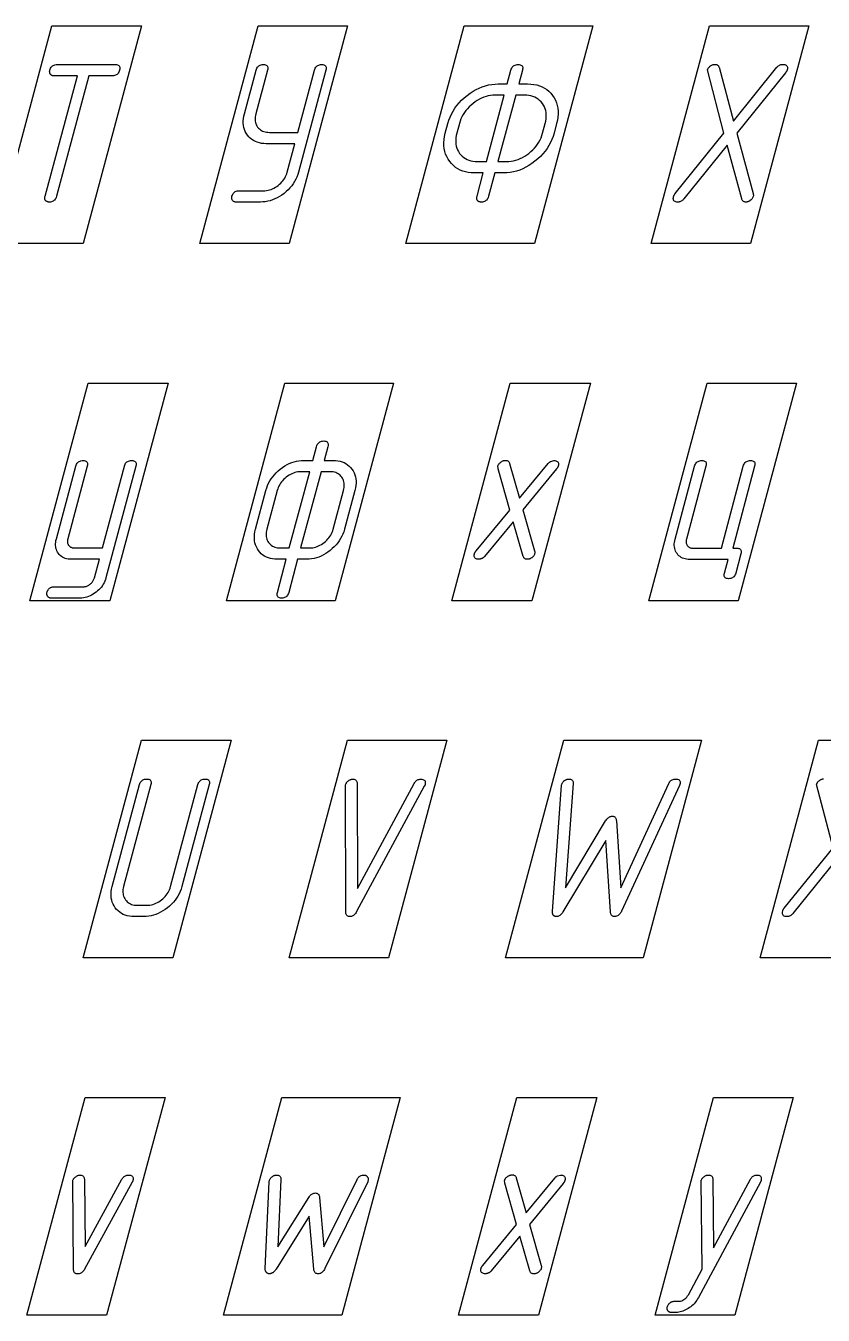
# Model space of a CAD drawing. Extents: x -1 to 349, y -110 to 9.
# Drawn here: x 200.4 to 240.7, y -56.3 to 8.9 of the extents above; entities that cross this region are included whole.
import ezdxf

# ---------------------------------------------------------------- set-up
doc = ezdxf.new("R2010")
doc.units = 0
for name, color, linetype in [('GOST_FRAME', 4, 'CONTINUOUS'), ('GOST_LAT_LOW', 6, 'CONTINUOUS'), ('GOST_LAT_UP', 5, 'CONTINUOUS'), ('GOST_LOWER', 1, 'CONTINUOUS'), ('GOST_UPPER', 7, 'CONTINUOUS')]:
    doc.layers.add(name, color=color, linetype=linetype)

msp = doc.modelspace()

# ---------------------------------------------------------------- linework, layer by layer
at = {"layer": 'GOST_FRAME'}
for points in [[(201.7591, 8.9083), (206.2807, 8.9083), (203.3332, -2.0917), (198.8116, -2.0917)], [(212.1777, 8.9083), (216.6993, 8.9083), (213.7518, -2.0917), (209.2302, -2.0917)], [(222.588, 8.9083), (229.078, 8.9083), (226.1306, -2.0917), (219.6405, -2.0917)], [(234.975, 8.9083), (239.9973, 8.9083), (237.0498, -2.0917), (232.0276, -2.0917)], [(203.5979, -9.1448), (207.6295, -9.1448), (204.6821, -20.1448), (200.6505, -20.1448)], [(213.5265, -9.1448), (219.0199, -9.1448), (216.0724, -20.1448), (210.5791, -20.1448)], [(224.9169, -9.1448), (228.9591, -9.1448), (226.0116, -20.1448), (221.9694, -20.1448)], [(234.8538, -9.1448), (239.3754, -9.1448), (236.4279, -20.1448), (231.9063, -20.1448)], [(206.289, -27.198), (210.8106, -27.198), (207.8631, -38.198), (203.3415, -38.198)], [(216.6993, -27.198), (221.7109, -27.198), (218.7635, -38.198), (213.7518, -38.198)], [(227.614, -27.198), (234.5797, -27.198), (231.6322, -38.198), (224.6666, -38.198)], [(240.485, -27.198), (245.5072, -27.198), (242.5598, -38.198), (237.5375, -38.198)], [(203.4435, -45.2511), (207.475, -45.2511), (204.5276, -56.2511), (200.496, -56.2511)], [(213.3714, -45.2511), (219.3575, -45.2511), (216.4101, -56.2511), (210.4239, -56.2511)], [(225.2524, -45.2511), (229.2946, -45.2511), (226.3472, -56.2511), (222.305, -56.2511)], [(235.181, -45.2511), (239.2043, -45.2511), (236.2568, -56.2511), (232.2336, -56.2511)]]:
    msp.add_lwpolyline(points, close=True, dxfattribs=at)
at = {"layer": 'GOST_LAT_LOW'}
for points in [[(205.811, -49.5332), (203.4128, -53.9269), (203.3843, -53.9727), (203.3544, -54.0136), (203.3231, -54.0498), (203.2904, -54.0811), (203.2564, -54.1076), (203.2211, -54.1292), (203.1843, -54.1461), (203.1462, -54.1581), (203.1067, -54.1654), (203.0659, -54.1678), (203.0264, -54.1654), (202.9911, -54.1581), (202.9598, -54.1461), (202.9327, -54.1292), (202.9097, -54.1076), (202.8908, -54.0811), (202.876, -54.0498), (202.8653, -54.0136), (202.8588, -53.9727), (202.8563, -53.9269), (202.8206, -49.4419), (202.8272, -49.4205), (202.8355, -49.3997), (202.8455, -49.3793), (202.8573, -49.3595), (202.8707, -49.3401), (202.8858, -49.3213), (202.9026, -49.3029), (202.921, -49.285), (202.9412, -49.2677), (202.9631, -49.2508), (202.9858, -49.235), (203.0083, -49.2209), (203.0308, -49.2085), (203.0531, -49.1977), (203.0753, -49.1885), (203.0974, -49.1811), (203.1194, -49.1752), (203.1413, -49.1711), (203.163, -49.1686), (203.1847, -49.1678), (203.2257, -49.1699), (203.2624, -49.1764), (203.2949, -49.1872), (203.3229, -49.2023), (203.3467, -49.2218), (203.3662, -49.2455), (203.3813, -49.2736), (203.3922, -49.306), (203.3987, -49.3427), (203.4009, -49.3837), (203.4375, -52.7807), (205.3029, -49.3837), (205.327, -49.3427), (205.353, -49.306), (205.3808, -49.2736), (205.4104, -49.2455), (205.4418, -49.2218), (205.4751, -49.2023), (205.5102, -49.1872), (205.5472, -49.1764), (205.5859, -49.1699), (205.6266, -49.1678), (205.6826, -49.1706), (205.7312, -49.1791), (205.7722, -49.1932), (205.8058, -49.213), (205.8319, -49.2384), (205.8505, -49.2694), (205.8616, -49.3061), (205.8652, -49.3485), (205.8613, -49.3965), (205.8499, -49.4502), (205.8467, -49.4615), (205.8434, -49.4721), (205.8399, -49.4821), (205.8362, -49.4914), (205.8324, -49.5), (205.8284, -49.508), (205.8243, -49.5153), (205.82, -49.5219), (205.8156, -49.5279)], [(217.7125, -49.5166), (215.5513, -53.8937), (215.5245, -53.9442), (215.4961, -53.9894), (215.4659, -54.0292), (215.4339, -54.0638), (215.4003, -54.093), (215.3649, -54.1169), (215.3278, -54.1355), (215.2889, -54.1488), (215.2483, -54.1568), (215.206, -54.1595), (215.1695, -54.1571), (215.1364, -54.1502), (215.1067, -54.1385), (215.0804, -54.1223), (215.0575, -54.1013), (215.038, -54.0757), (215.022, -54.0455), (215.0093, -54.0106), (215.0001, -53.9711), (214.9942, -53.9269), (214.7557, -51.2525), (213.0839, -53.9269), (213.0715, -53.9466), (213.0582, -53.9658), (213.0441, -53.9845), (213.0291, -54.0027), (213.0132, -54.0203), (212.9965, -54.0375), (212.9789, -54.0542), (212.9604, -54.0704), (212.9411, -54.0861), (212.9209, -54.1013), (212.9066, -54.1094), (212.8915, -54.1169), (212.8754, -54.124), (212.8586, -54.1306), (212.8408, -54.1366), (212.8222, -54.1422), (212.8028, -54.1473), (212.7824, -54.1518), (212.7613, -54.1559), (212.7392, -54.1595), (212.7244, -54.1588), (212.7097, -54.1566), (212.6953, -54.1531), (212.6811, -54.1482), (212.6671, -54.1418), (212.6533, -54.1341), (212.6398, -54.1249), (212.6264, -54.1143), (212.6132, -54.1023), (212.6003, -54.0889), (212.5881, -54.0742), (212.5772, -54.0585), (212.5676, -54.0417), (212.5593, -54.0238), (212.5522, -54.0048), (212.5465, -53.9847), (212.542, -53.9636), (212.5388, -53.9414), (212.5369, -53.9181), (212.5363, -53.8937), (212.7291, -49.5166), (212.7375, -49.4826), (212.7475, -49.4503), (212.759, -49.4198), (212.7721, -49.391), (212.7866, -49.364), (212.8027, -49.3387), (212.8203, -49.3152), (212.8394, -49.2934), (212.8601, -49.2733), (212.8823, -49.255), (212.9052, -49.2384), (212.9282, -49.2236), (212.9512, -49.2105), (212.9743, -49.1992), (212.9974, -49.1896), (213.0205, -49.1817), (213.0436, -49.1756), (213.0668, -49.1713), (213.09, -49.1686), (213.1133, -49.1678), (213.1558, -49.17), (213.1936, -49.1767), (213.2267, -49.188), (213.2551, -49.2037), (213.2789, -49.2238), (213.2979, -49.2485), (213.3123, -49.2777), (213.322, -49.3113), (213.327, -49.3494), (213.3273, -49.392), (213.1789, -52.7973), (214.7375, -50.2973), (214.7666, -50.2547), (214.7967, -50.2166), (214.8277, -50.183), (214.8597, -50.1538), (214.8926, -50.1292), (214.9265, -50.109), (214.9614, -50.0933), (214.9972, -50.0821), (215.034, -50.0753), (215.0717, -50.0731), (215.1081, -50.0753), (215.141, -50.0821), (215.1704, -50.0933), (215.1963, -50.109), (215.2186, -50.1292), (215.2374, -50.1538), (215.2527, -50.183), (215.2645, -50.2166), (215.2727, -50.2547), (215.2774, -50.2973), (215.5045, -52.7973), (217.1811, -49.392), (217.2042, -49.3494), (217.2296, -49.3113), (217.2573, -49.2777), (217.2873, -49.2485), (217.3196, -49.2238), (217.3542, -49.2037), (217.391, -49.188), (217.4301, -49.1767), (217.4716, -49.17), (217.5153, -49.1678), (217.5395, -49.1686), (217.5622, -49.1711), (217.5835, -49.1752), (217.6034, -49.1811), (217.6218, -49.1885), (217.6388, -49.1977), (217.6544, -49.2085), (217.6685, -49.2209), (217.6811, -49.235), (217.6923, -49.2508), (217.708, -49.2684), (217.7206, -49.288), (217.7302, -49.3096), (217.7367, -49.3332), (217.7402, -49.3588), (217.7407, -49.3864), (217.7382, -49.4159), (217.7327, -49.4475), (217.7241, -49.4811)], [(226.3362, -54.0764), (226.315, -54.0922), (226.2933, -54.1063), (226.2713, -54.1188), (226.2489, -54.1296), (226.2261, -54.1387), (226.2029, -54.1462), (226.1793, -54.152), (226.1554, -54.1561), (226.131, -54.1586), (226.1063, -54.1595), (226.0759, -54.158), (226.0478, -54.1535), (226.022, -54.146), (225.9984, -54.1355), (225.9772, -54.1221), (225.9583, -54.1056), (225.9416, -54.0862), (225.9273, -54.0638), (225.9153, -54.0384), (225.9055, -54.01), (225.395, -52.2575), (223.9537, -54.01), (223.9452, -54.0214), (223.9358, -54.0326), (223.9257, -54.0434), (223.9147, -54.0538), (223.9029, -54.064), (223.8902, -54.0738), (223.8768, -54.0832), (223.8625, -54.0924), (223.8474, -54.1012), (223.8315, -54.1096), (223.8152, -54.1176), (223.799, -54.1249), (223.7829, -54.1316), (223.7668, -54.1375), (223.7509, -54.1429), (223.7351, -54.1475), (223.7194, -54.1515), (223.7037, -54.1548), (223.6882, -54.1575), (223.6728, -54.1595), (223.6151, -54.1566), (223.5652, -54.1482), (223.5228, -54.1341), (223.4882, -54.1143), (223.4612, -54.0889), (223.4419, -54.0578), (223.4302, -54.0211), (223.4262, -53.9787), (223.4298, -53.9307), (223.4411, -53.8771), (223.4455, -53.8622), (223.4507, -53.8475), (223.4567, -53.833), (223.4634, -53.8186), (223.471, -53.8044), (223.4793, -53.7904), (223.4884, -53.7765), (223.4983, -53.7628), (223.509, -53.7493), (223.5205, -53.7359), (225.2291, -51.6678), (224.6332, -49.5831), (224.6295, -49.4419), (224.6366, -49.4189), (224.6453, -49.3967), (224.6556, -49.3751), (224.6676, -49.3542), (224.6813, -49.3339), (224.6966, -49.3143), (224.7136, -49.2953), (224.7322, -49.2771), (224.7524, -49.2595), (224.7743, -49.2425), (224.7971, -49.2267), (224.8202, -49.2126), (224.8435, -49.2002), (224.867, -49.1894), (224.8907, -49.1802), (224.9146, -49.1728), (224.9387, -49.1669), (224.9631, -49.1628), (224.9877, -49.1603), (225.0125, -49.1595), (225.0429, -49.161), (225.071, -49.1654), (225.0969, -49.1729), (225.1204, -49.1834), (225.1416, -49.1968), (225.1605, -49.2133), (225.1772, -49.2327), (225.1915, -49.2551), (225.2036, -49.2806), (225.2133, -49.309), (225.7133, -51.0698), (227.1629, -49.3173), (227.1711, -49.3072), (227.1803, -49.297), (227.1906, -49.2866), (227.2019, -49.2761), (227.2142, -49.2654), (227.2276, -49.2545), (227.242, -49.2434), (227.2575, -49.2322), (227.274, -49.2208), (227.2915, -49.2093), (227.4438, -49.1678), (227.4999, -49.1706), (227.5484, -49.1791), (227.5895, -49.1932), (227.6231, -49.213), (227.6492, -49.2384), (227.6678, -49.2694), (227.6788, -49.3061), (227.6824, -49.3485), (227.6786, -49.3965), (227.6672, -49.4502), (227.6628, -49.465), (227.6576, -49.4797), (227.6516, -49.4943), (227.6449, -49.5086), (227.6373, -49.5228), (227.629, -49.5369), (227.6199, -49.5507), (227.61, -49.5645), (227.5993, -49.578), (227.5878, -49.5914), (225.8875, -51.6595), (226.4773, -53.7359), (226.4861, -53.7737), (226.4898, -53.8106), (226.4884, -53.8468), (226.482, -53.8821), (226.4704, -53.9165), (226.4538, -53.9502), (226.432, -53.983), (226.4052, -54.015), (226.3732, -54.0461)], [(237.5508, -49.5249), (234.4165, -55.3638), (234.3785, -55.4306), (234.3376, -55.4947), (234.2937, -55.5561), (234.2469, -55.615), (234.1971, -55.6711), (234.1444, -55.7246), (234.0888, -55.7754), (234.0302, -55.8236), (233.9686, -55.8691), (233.9042, -55.912), (233.838, -55.9514), (233.7715, -55.9867), (233.7046, -56.0179), (233.6373, -56.0449), (233.5697, -56.0677), (233.5016, -56.0864), (233.4332, -56.1009), (233.3644, -56.1113), (233.2952, -56.1175), (233.2256, -56.1196), (233.0512, -56.1196), (233.03, -56.1187), (233.0098, -56.1161), (232.9904, -56.1118), (232.9719, -56.1056), (232.9543, -56.0978), (232.9375, -56.0882), (232.9217, -56.0769), (232.9067, -56.0638), (232.8926, -56.049), (232.8794, -56.0324), (232.8675, -56.0147), (232.8576, -55.9967), (232.8494, -55.9782), (232.8432, -55.9593), (232.8387, -55.94), (232.8362, -55.9203), (232.8355, -55.9001), (232.8366, -55.8796), (232.8396, -55.8586), (232.8445, -55.8372), (232.8509, -55.8158), (232.8585, -55.7947), (232.8674, -55.7739), (232.8775, -55.7535), (232.8889, -55.7334), (232.9015, -55.7136), (232.9154, -55.6942), (232.9304, -55.6751), (232.9468, -55.6563), (232.9643, -55.6379), (232.9831, -55.6205), (233.003, -55.605), (233.0242, -55.5913), (233.0464, -55.5794), (233.0699, -55.5694), (233.0945, -55.5611), (233.1203, -55.5547), (233.1473, -55.5502), (233.1754, -55.5474), (233.2048, -55.5465), (233.3792, -55.5465), (233.4473, -55.5432), (233.512, -55.5332), (233.5733, -55.5166), (233.6313, -55.4934), (233.6859, -55.4635), (233.7371, -55.4269), (233.785, -55.3837), (233.8295, -55.3339), (233.8706, -55.2774), (233.9084, -55.2143), (234.6044, -53.9186), (234.5559, -49.4502), (234.5629, -49.4272), (234.5715, -49.405), (234.5816, -49.3834), (234.5933, -49.3625), (234.6066, -49.3422), (234.6215, -49.3226), (234.6379, -49.3037), (234.6558, -49.2854), (234.6754, -49.2678), (234.6965, -49.2508), (234.7185, -49.235), (234.7409, -49.2209), (234.7635, -49.2085), (234.7865, -49.1977), (234.8097, -49.1885), (234.8333, -49.1811), (234.8572, -49.1752), (234.8813, -49.1711), (234.9058, -49.1686), (234.9305, -49.1678), (234.97, -49.1699), (235.0054, -49.1761), (235.0367, -49.1865), (235.0638, -49.201), (235.0869, -49.2197), (235.1059, -49.2425), (235.1207, -49.2695), (235.1315, -49.3007), (235.1381, -49.336), (235.1407, -49.3754), (235.1761, -52.8389), (237.0405, -49.3837), (237.0646, -49.3427), (237.0905, -49.306), (237.1183, -49.2736), (237.1479, -49.2455), (237.1794, -49.2218), (237.2126, -49.2023), (237.2478, -49.1872), (237.2847, -49.1764), (237.3235, -49.1699), (237.3641, -49.1678), (237.4186, -49.1706), (237.4657, -49.1791), (237.5055, -49.1932), (237.538, -49.213), (237.5632, -49.2384), (237.581, -49.2694), (237.5916, -49.3061), (237.5947, -49.3485), (237.5906, -49.3965), (237.5791, -49.4502)]]:
    msp.add_lwpolyline(points, close=True, dxfattribs=at)
at = {"layer": 'GOST_LAT_UP'}
for points in [[(206.4037, -36.1063), (205.9136, -36.1063), (205.792, -36.1019), (205.6764, -36.0885), (205.5667, -36.0663), (205.4629, -36.0352), (205.3651, -35.9952), (205.2733, -35.9463), (205.1874, -35.8886), (205.1074, -35.8219), (205.0334, -35.7464), (204.9654, -35.662), (204.9053, -35.5713), (204.855, -35.4771), (204.8145, -35.3793), (204.7839, -35.2779), (204.7632, -35.173), (204.7523, -35.0645), (204.7512, -34.9524), (204.76, -34.8367), (204.7786, -34.7175), (204.807, -34.5947), (206.1891, -29.4369), (206.2063, -29.3832), (206.2279, -29.3352), (206.2538, -29.2929), (206.284, -29.2561), (206.3185, -29.2251), (206.3573, -29.1997), (206.4004, -29.1799), (206.4477, -29.1658), (206.4994, -29.1573), (206.5554, -29.1545), (206.6083, -29.1573), (206.6541, -29.1658), (206.6926, -29.1799), (206.7241, -29.1997), (206.7483, -29.2251), (206.7654, -29.2561), (206.7753, -29.2929), (206.7781, -29.3352), (206.7737, -29.3832), (206.7622, -29.4369), (205.3801, -34.5947), (205.3627, -34.6701), (205.3514, -34.7434), (205.3462, -34.8146), (205.3472, -34.8837), (205.3543, -34.9508), (205.3675, -35.0158), (205.3868, -35.0787), (205.4122, -35.1395), (205.4438, -35.1983), (205.4814, -35.255), (205.524, -35.3078), (205.57, -35.3551), (205.6197, -35.3969), (205.6729, -35.4331), (205.7297, -35.4637), (205.7901, -35.4887), (205.854, -35.5082), (205.9215, -35.5221), (205.9926, -35.5304), (206.0672, -35.5332), (206.5572, -35.5332), (206.6364, -35.5305), (206.7146, -35.5224), (206.7917, -35.5089), (206.8678, -35.49), (206.9428, -35.4657), (207.0168, -35.436), (207.0897, -35.401), (207.1616, -35.3605), (207.2325, -35.3146), (207.3023, -35.2633), (207.3692, -35.208), (207.4313, -35.1502), (207.4886, -35.0897), (207.5411, -35.0267), (207.5888, -34.9612), (207.6317, -34.893), (207.6699, -34.8223), (207.7032, -34.749), (207.7318, -34.6731), (207.7555, -34.5947), (209.1376, -29.4369), (209.1549, -29.3832), (209.1764, -29.3352), (209.2023, -29.2929), (209.2325, -29.2561), (209.267, -29.2251), (209.3058, -29.1997), (209.3489, -29.1799), (209.3963, -29.1658), (209.4479, -29.1573), (209.5039, -29.1545), (209.5568, -29.1573), (209.6026, -29.1658), (209.6411, -29.1799), (209.6726, -29.1997), (209.6968, -29.2251), (209.7139, -29.2561), (209.7238, -29.2929), (209.7266, -29.3352), (209.7222, -29.3832), (209.7107, -29.4369), (208.3286, -34.5947), (208.2909, -34.719), (208.2452, -34.8395), (208.1918, -34.9562), (208.1304, -35.0691), (208.0612, -35.1782), (207.9841, -35.2834), (207.8992, -35.3848), (207.8064, -35.4824), (207.7057, -35.5762), (207.5972, -35.6661), (207.484, -35.7498), (207.3695, -35.8246), (207.2536, -35.8906), (207.1363, -35.9478), (207.0177, -35.9963), (206.8976, -36.0359), (206.7762, -36.0667), (206.6534, -36.0887), (206.5292, -36.1019)], [(220.5721, -29.5199), (217.1548, -35.8571), (217.1274, -35.9045), (217.0985, -35.9468), (217.0682, -35.9842), (217.0363, -36.0166), (217.003, -36.044), (216.9682, -36.0664), (216.9318, -36.0839), (216.894, -36.0963), (216.8547, -36.1038), (216.814, -36.1063), (216.7745, -36.1038), (216.7392, -36.0963), (216.7081, -36.0839), (216.6811, -36.0664), (216.6583, -36.044), (216.6396, -36.0166), (216.6252, -35.9842), (216.6148, -35.9468), (216.6086, -35.9045), (216.6066, -35.8571), (216.5971, -29.4452), (216.6042, -29.4223), (216.6127, -29.4), (216.6229, -29.3784), (216.6346, -29.3575), (216.6479, -29.3372), (216.6627, -29.3176), (216.6791, -29.2987), (216.6971, -29.2804), (216.7166, -29.2628), (216.7378, -29.2458), (216.7597, -29.2301), (216.7818, -29.2159), (216.804, -29.2035), (216.8264, -29.1927), (216.8489, -29.1836), (216.8716, -29.1761), (216.8943, -29.1703), (216.9173, -29.1661), (216.9403, -29.1636), (216.9635, -29.1628), (217.0001, -29.1649), (217.0334, -29.1711), (217.0634, -29.1815), (217.0901, -29.196), (217.1136, -29.2147), (217.1338, -29.2375), (217.1508, -29.2645), (217.1644, -29.2957), (217.1748, -29.331), (217.182, -29.3704), (217.1945, -34.686), (220.0618, -29.3787), (220.0859, -29.3377), (220.1119, -29.301), (220.1396, -29.2686), (220.1692, -29.2405), (220.2007, -29.2168), (220.234, -29.1973), (220.2691, -29.1822), (220.306, -29.1714), (220.3448, -29.165), (220.3854, -29.1628), (220.4415, -29.1656), (220.49, -29.1741), (220.5311, -29.1882), (220.5647, -29.208), (220.5908, -29.2334), (220.6094, -29.2645), (220.6204, -29.3012), (220.624, -29.3435), (220.6202, -29.3915), (220.6088, -29.4452)], [(233.4581, -29.4867), (230.5369, -35.8322), (230.5143, -35.8783), (230.4891, -35.9203), (230.4611, -35.9581), (230.4304, -35.9917), (230.397, -36.0212), (230.3609, -36.0465), (230.3221, -36.0677), (230.2805, -36.0847), (230.2363, -36.0976), (230.1894, -36.1063), (230.1514, -36.104), (230.1171, -36.097), (230.0866, -36.0854), (230.0598, -36.0691), (230.0368, -36.0482), (230.0174, -36.0226), (230.0019, -35.9924), (229.99, -35.9575), (229.982, -35.9179), (229.9776, -35.8738), (229.7391, -32.2691), (227.5773, -35.8738), (227.5477, -35.9179), (227.5173, -35.9575), (227.4859, -35.9924), (227.4537, -36.0226), (227.4205, -36.0482), (227.3864, -36.0691), (227.3514, -36.0854), (227.3154, -36.097), (227.2786, -36.104), (227.2409, -36.1063), (227.2243, -36.1056), (227.208, -36.1037), (227.1919, -36.1003), (227.1759, -36.0957), (227.1602, -36.0897), (227.1446, -36.0824), (227.1292, -36.0738), (227.1141, -36.0638), (227.0991, -36.0525), (227.0842, -36.0399), (227.0769, -36.0243), (227.0703, -36.0076), (227.0643, -35.9898), (227.0589, -35.9708), (227.0542, -35.9506), (227.0501, -35.9292), (227.0467, -35.9067), (227.0439, -35.8831), (227.0417, -35.8582), (227.0402, -35.8322), (227.503, -29.4867), (227.5094, -29.4543), (227.5177, -29.4236), (227.5278, -29.3945), (227.5397, -29.3671), (227.5533, -29.3414), (227.5688, -29.3173), (227.586, -29.2949), (227.6051, -29.2741), (227.626, -29.255), (227.6486, -29.2375), (227.6721, -29.2218), (227.6953, -29.2076), (227.7184, -29.1952), (227.7413, -29.1844), (227.7639, -29.1752), (227.7864, -29.1678), (227.8087, -29.162), (227.8308, -29.1578), (227.8527, -29.1553), (227.8744, -29.1545), (227.9184, -29.1568), (227.9576, -29.1638), (227.9918, -29.1754), (228.0212, -29.1917), (228.0457, -29.2126), (228.0652, -29.2382), (228.0799, -29.2684), (228.0896, -29.3033), (228.0945, -29.3429), (228.0944, -29.387), (227.7051, -34.6528), (229.7321, -31.2724), (229.7621, -31.2267), (229.7929, -31.1857), (229.8246, -31.1496), (229.8571, -31.1183), (229.8906, -31.0918), (229.9249, -31.0701), (229.96, -31.0532), (229.9961, -31.0412), (230.033, -31.034), (230.0707, -31.0316), (230.1071, -31.034), (230.1399, -31.0412), (230.1691, -31.0532), (230.1946, -31.0701), (230.2166, -31.0918), (230.2349, -31.1183), (230.2496, -31.1496), (230.2607, -31.1857), (230.2681, -31.2267), (230.272, -31.2724), (230.4958, -34.6528), (232.92, -29.387), (232.9437, -29.3429), (232.9697, -29.3033), (232.9981, -29.2684), (233.029, -29.2382), (233.0623, -29.2126), (233.0979, -29.1917), (233.136, -29.1754), (233.1765, -29.1638), (233.2194, -29.1568), (233.2647, -29.1545), (233.3192, -29.1572), (233.3664, -29.1654), (233.4064, -29.1792), (233.439, -29.1983), (233.4644, -29.223), (233.4825, -29.2532), (233.4933, -29.2888), (233.4968, -29.3299), (233.493, -29.3765), (233.482, -29.4286)]]:
    msp.add_lwpolyline(points, close=True, dxfattribs=at)
msp.add_lwpolyline([(241.378, -33.2326), (239.1885, -35.9485), (239.163, -35.9785), (239.1367, -36.0053), (239.1096, -36.029), (239.0817, -36.0495), (239.0529, -36.0669), (239.0234, -36.0811), (238.993, -36.0921), (238.9618, -36.1), (238.9298, -36.1047), (238.897, -36.1063), (238.841, -36.1035), (238.7924, -36.095), (238.7513, -36.0809), (238.7178, -36.0611), (238.6917, -36.0357), (238.6731, -36.0047), (238.662, -35.9679), (238.6584, -35.9256), (238.6623, -35.8776), (238.6737, -35.8239), (238.6781, -35.809), (238.6833, -35.794), (238.6894, -35.7791), (238.6963, -35.7641), (238.7041, -35.7492), (238.7127, -35.7342), (238.7221, -35.7193), (238.7323, -35.7043), (238.7434, -35.6894), (238.7553, -35.6744), (241.2165, -32.6262), (240.3873, -29.4286), (240.3944, -29.4056), (240.4031, -29.3834), (240.4134, -29.3618), (240.4254, -29.3409), (240.4391, -29.3206), (240.4544, -29.301), (240.4713, -29.2821), (240.4899, -29.2638), (240.5102, -29.2462), (240.5321, -29.2292), (240.5548, -29.2135), (240.5776, -29.1993), (240.6005, -29.1869), (240.6234, -29.1761), (240.6464, -29.1669), (240.6694, -29.1595), (240.6924, -29.1537), (240.7156, -29.1495), (240.7387, -29.147)], dxfattribs=at)
at = {"layer": 'GOST_LOWER'}
for points in [[(214.6296, -18.0532), (214.1728, -18.0532), (213.7254, -19.7226), (213.7078, -19.7778), (213.6861, -19.8272), (213.6603, -19.8708), (213.6304, -19.9086), (213.5964, -19.9406), (213.5583, -19.9668), (213.5162, -19.9871), (213.4699, -20.0017), (213.4196, -20.0104), (213.3651, -20.0133), (213.3107, -20.0104), (213.2636, -20.0017), (213.2239, -19.9871), (213.1916, -19.9668), (213.1666, -19.9406), (213.149, -19.9086), (213.1388, -19.8708), (213.1359, -19.8272), (213.1405, -19.7778), (213.1523, -19.7226), (213.5997, -18.0532), (213.1512, -18.0532), (213.028, -18.0487), (212.9111, -18.0354), (212.8003, -18.0132), (212.6958, -17.9821), (212.5975, -17.9421), (212.5053, -17.8932), (212.4194, -17.8354), (212.3397, -17.7688), (212.2661, -17.6932), (212.1988, -17.6088), (212.1395, -17.5181), (212.09, -17.4236), (212.0502, -17.3254), (212.0203, -17.2234), (212.0002, -17.1177), (211.9899, -17.0083), (211.9894, -16.8951), (211.9988, -16.7782), (212.0179, -16.6576), (212.0468, -16.5332), (212.572, -14.5731), (212.6101, -14.4472), (212.6559, -14.3252), (212.7093, -14.2073), (212.7703, -14.0934), (212.839, -13.9834), (212.9154, -13.8774), (212.9994, -13.7754), (213.0911, -13.6774), (213.1904, -13.5834), (213.2974, -13.4934), (213.409, -13.4097), (213.5224, -13.3349), (213.6375, -13.2689), (213.7543, -13.2116), (213.8728, -13.1632), (213.993, -13.1236), (214.1149, -13.0928), (214.2385, -13.0708), (214.3639, -13.0576), (214.4909, -13.0532), (214.9394, -13.0532), (215.1241, -12.3638), (215.1418, -12.3086), (215.1638, -12.2591), (215.19, -12.2155), (215.2205, -12.1777), (215.2552, -12.1458), (215.2942, -12.1196), (215.3375, -12.0993), (215.385, -12.0847), (215.4367, -12.076), (215.4927, -12.0731), (215.5456, -12.076), (215.5913, -12.0847), (215.6297, -12.0993), (215.661, -12.1196), (215.685, -12.1458), (215.7019, -12.1777), (215.7115, -12.2155), (215.714, -12.2591), (215.7092, -12.3086), (215.6972, -12.3638), (215.5125, -13.0532), (215.9693, -13.0532), (216.0909, -13.0576), (216.2064, -13.0709), (216.3159, -13.0931), (216.4194, -13.1243), (216.5168, -13.1642), (216.6082, -13.2131), (216.6935, -13.2709), (216.7728, -13.3375), (216.8461, -13.4131), (216.9134, -13.4975), (216.9727, -13.5882), (217.0222, -13.6827), (217.0619, -13.7809), (217.0918, -13.8829), (217.1119, -13.9886), (217.1222, -14.098), (217.1227, -14.2112), (217.1134, -14.3281), (217.0943, -14.4487), (217.0654, -14.5731), (216.5402, -16.5332), (216.5029, -16.6561), (216.4578, -16.7754), (216.405, -16.8913), (216.3443, -17.0037), (216.2759, -17.1125), (216.1997, -17.2179), (216.1157, -17.3199), (216.0239, -17.4183), (215.9244, -17.5132), (215.817, -17.6047), (215.705, -17.6899), (215.5915, -17.7661), (215.4765, -17.8334), (215.36, -17.8917), (215.242, -17.941), (215.1226, -17.9814), (215.0016, -18.0128), (214.8791, -18.0352), (214.7551, -18.0487)], [(203.1957, -20.0133), (201.7173, -20.0133), (201.6946, -20.0124), (201.6731, -20.0096), (201.6527, -20.0051), (201.6335, -19.9987), (201.6155, -19.9904), (201.5985, -19.9804), (201.5828, -19.9685), (201.5682, -19.9548), (201.5547, -19.9393), (201.5425, -19.9219), (201.5316, -19.9035), (201.5225, -19.8847), (201.5152, -19.8656), (201.5096, -19.8462), (201.5058, -19.8264), (201.5037, -19.8063), (201.5033, -19.7859), (201.5047, -19.7651), (201.5079, -19.744), (201.5128, -19.7226), (201.5188, -19.7027), (201.5261, -19.6831), (201.5346, -19.6635), (201.5444, -19.6442), (201.5556, -19.625), (201.568, -19.606), (201.5817, -19.5871), (201.5966, -19.5684), (201.6129, -19.5499), (201.6304, -19.5316), (201.6492, -19.5142), (201.6692, -19.4987), (201.6903, -19.485), (201.7126, -19.4731), (201.736, -19.463), (201.7606, -19.4548), (201.7864, -19.4484), (201.8134, -19.4439), (201.8416, -19.4411), (201.8709, -19.4402), (203.3493, -19.4402), (203.3872, -19.4389), (203.4245, -19.4349), (203.4611, -19.4282), (203.4972, -19.4189), (203.5326, -19.407), (203.5674, -19.3924), (203.6016, -19.3751), (203.6352, -19.3551), (203.6681, -19.3326), (203.7005, -19.3073), (203.7314, -19.2802), (203.7601, -19.2522), (203.7866, -19.2231), (203.8109, -19.193), (203.8329, -19.162), (203.8527, -19.1299), (203.8703, -19.0968), (203.8856, -19.0628), (203.8987, -19.0277), (203.9096, -18.9917), (204.1611, -18.0532), (202.7409, -18.0532), (202.6566, -18.0502), (202.5766, -18.0412), (202.5009, -18.0262), (202.4294, -18.0053), (202.3622, -17.9784), (202.2993, -17.9455), (202.2406, -17.9066), (202.1862, -17.8618), (202.136, -17.811), (202.0901, -17.7542), (202.0497, -17.693), (202.0159, -17.6292), (201.9889, -17.5628), (201.9685, -17.4937), (201.9549, -17.4219), (201.9479, -17.3475), (201.9476, -17.2704), (201.954, -17.1907), (201.9671, -17.1083), (201.9869, -17.0233), (202.9728, -13.3439), (202.9901, -13.2902), (203.0117, -13.2422), (203.0376, -13.1998), (203.0678, -13.1631), (203.1022, -13.1321), (203.141, -13.1066), (203.1841, -13.0869), (203.2315, -13.0728), (203.2832, -13.0643), (203.3392, -13.0615), (203.3921, -13.0643), (203.4378, -13.0728), (203.4764, -13.0869), (203.5078, -13.1066), (203.5321, -13.1321), (203.5492, -13.1631), (203.5591, -13.1998), (203.5619, -13.2422), (203.5575, -13.2902), (203.5459, -13.3439), (202.56, -17.0233), (202.5513, -17.0609), (202.5456, -17.0973), (202.543, -17.1326), (202.5435, -17.1668), (202.547, -17.1998), (202.5535, -17.2316), (202.5631, -17.2622), (202.5758, -17.2917), (202.5915, -17.32), (202.6103, -17.3472), (202.6314, -17.3724), (202.6541, -17.395), (202.6784, -17.415), (202.7044, -17.4322), (202.732, -17.4468), (202.7612, -17.4588), (202.7921, -17.4681), (202.8246, -17.4748), (202.8587, -17.4787), (202.8944, -17.4801), (204.3147, -17.4801), (205.423, -13.3439), (205.4403, -13.2902), (205.4619, -13.2422), (205.4877, -13.1998), (205.5179, -13.1631), (205.5524, -13.1321), (205.5912, -13.1066), (205.6343, -13.0869), (205.6817, -13.0728), (205.7334, -13.0643), (205.7893, -13.0615), (205.8438, -13.0643), (205.891, -13.0728), (205.9308, -13.0869), (205.9633, -13.1066), (205.9885, -13.1321), (206.0063, -13.1631), (206.0168, -13.1998), (206.02, -13.2422), (206.0158, -13.2902), (206.0044, -13.3439), (204.491, -18.9917), (204.4657, -19.0752), (204.435, -19.1561), (204.399, -19.2346), (204.3577, -19.3106), (204.3111, -19.3841), (204.2592, -19.4551), (204.202, -19.5237), (204.1394, -19.5897), (204.0716, -19.6532), (203.9984, -19.7143), (203.9222, -19.7711), (203.845, -19.8219), (203.7669, -19.8668), (203.688, -19.9056), (203.6082, -19.9385), (203.5275, -19.9654), (203.4459, -19.9864), (203.3634, -20.0013), (203.28, -20.0103)], [(214.7859, -13.6262), (214.3373, -13.6262), (214.2597, -13.629), (214.1829, -13.6374), (214.1069, -13.6513), (214.0317, -13.6708), (213.9574, -13.6958), (213.8839, -13.7264), (213.8113, -13.7626), (213.7395, -13.8043), (213.6685, -13.8516), (213.5983, -13.9045), (213.5311, -13.9613), (213.4686, -14.0203), (213.4111, -14.0815), (213.3585, -14.145), (213.3107, -14.2108), (213.2678, -14.2787), (213.2298, -14.349), (213.1967, -14.4214), (213.1685, -14.4961), (213.1451, -14.5731), (212.6199, -16.5332), (212.6016, -16.6117), (212.5893, -16.6877), (212.5831, -16.7612), (212.583, -16.8322), (212.5889, -16.9007), (212.6009, -16.9668), (212.619, -17.0303), (212.6431, -17.0914), (212.6733, -17.1499), (212.7096, -17.206), (212.7509, -17.2581), (212.7962, -17.3047), (212.8456, -17.3458), (212.8991, -17.3814), (212.9566, -17.4115), (213.0181, -17.4362), (213.0837, -17.4554), (213.1533, -17.4691), (213.227, -17.4773), (213.3047, -17.4801), (213.7532, -17.4801)], [(216.4923, -14.5731), (216.5106, -14.4946), (216.5229, -14.4186), (216.5291, -14.3451), (216.5292, -14.2741), (216.5233, -14.2056), (216.5113, -14.1395), (216.4932, -14.076), (216.4691, -14.015), (216.4389, -13.9564), (216.4026, -13.9003), (216.3614, -13.8483), (216.3163, -13.8017), (216.2673, -13.7605), (216.2144, -13.7249), (216.1577, -13.6948), (216.097, -13.6701), (216.0325, -13.6509), (215.9641, -13.6372), (215.8919, -13.629), (215.8158, -13.6262), (215.3589, -13.6262), (214.3263, -17.4801), (214.7831, -17.4801), (214.8592, -17.4773), (214.9346, -17.4689), (215.0094, -17.455), (215.0834, -17.4355), (215.1568, -17.4105), (215.2296, -17.3799), (215.3016, -17.3437), (215.373, -17.302), (215.4438, -17.2547), (215.5138, -17.2018), (215.5811, -17.1451), (215.6435, -17.086), (215.701, -17.0248), (215.7537, -16.9613), (215.8015, -16.8956), (215.8443, -16.8276), (215.8823, -16.7574), (215.9155, -16.6849), (215.9437, -16.6102), (215.9671, -16.5332)], [(226.0007, -17.9701), (225.9794, -17.9859), (225.9578, -18), (225.9357, -18.0125), (225.9133, -18.0233), (225.8905, -18.0324), (225.8673, -18.0399), (225.8438, -18.0457), (225.8198, -18.0498), (225.7955, -18.0523), (225.7708, -18.0532), (225.7404, -18.0517), (225.7122, -18.0472), (225.6864, -18.0397), (225.6629, -18.0292), (225.6417, -18.0158), (225.6227, -17.9993), (225.6061, -17.9799), (225.5918, -17.9575), (225.5797, -17.9321), (225.57, -17.9037), (225.0595, -16.1512), (223.6181, -17.9037), (223.6096, -17.9151), (223.6003, -17.9262), (223.5901, -17.937), (223.5791, -17.9475), (223.5673, -17.9576), (223.5547, -17.9674), (223.5412, -17.9769), (223.527, -17.986), (223.5118, -17.9949), (223.4959, -18.0033), (223.4796, -18.0113), (223.4634, -18.0186), (223.4473, -18.0252), (223.4313, -18.0312), (223.4154, -18.0365), (223.3996, -18.0412), (223.3838, -18.0452), (223.3682, -18.0485), (223.3527, -18.0512), (223.3372, -18.0532), (223.2796, -18.0503), (223.2296, -18.0419), (223.1873, -18.0277), (223.1526, -18.008), (223.1256, -17.9826), (223.1063, -17.9515), (223.0946, -17.9148), (223.0906, -17.8724), (223.0943, -17.8244), (223.1056, -17.7708), (223.11, -17.7559), (223.1152, -17.7412), (223.1211, -17.7267), (223.1279, -17.7123), (223.1354, -17.6981), (223.1438, -17.6841), (223.1529, -17.6702), (223.1628, -17.6565), (223.1735, -17.6429), (223.1849, -17.6296), (224.8936, -15.5615), (224.2977, -13.4767), (224.294, -13.3355), (224.301, -13.3126), (224.3097, -13.2904), (224.3201, -13.2688), (224.3321, -13.2478), (224.3458, -13.2276), (224.3611, -13.208), (224.378, -13.189), (224.3966, -13.1708), (224.4169, -13.1532), (224.4388, -13.1362), (224.4616, -13.1204), (224.4846, -13.1063), (224.5079, -13.0939), (224.5314, -13.0831), (224.5551, -13.0739), (224.579, -13.0664), (224.6032, -13.0606), (224.6276, -13.0565), (224.6521, -13.054), (224.677, -13.0532), (224.7074, -13.0547), (224.7355, -13.0591), (224.7613, -13.0666), (224.7848, -13.0771), (224.8061, -13.0905), (224.825, -13.107), (224.8416, -13.1264), (224.856, -13.1488), (224.868, -13.1743), (224.8778, -13.2027), (225.3777, -14.9635), (226.8274, -13.211), (226.8355, -13.2009), (226.8448, -13.1907), (226.855, -13.1803), (226.8663, -13.1698), (226.8786, -13.1591), (226.892, -13.1482), (226.9064, -13.1371), (226.9219, -13.1259), (226.9384, -13.1145), (226.956, -13.103), (227.1083, -13.0615), (227.1643, -13.0643), (227.2129, -13.0728), (227.254, -13.0869), (227.2875, -13.1066), (227.3136, -13.1321), (227.3322, -13.1631), (227.3433, -13.1998), (227.3469, -13.2422), (227.343, -13.2902), (227.3316, -13.3439), (227.3272, -13.3587), (227.322, -13.3734), (227.3161, -13.388), (227.3093, -13.4023), (227.3018, -13.4165), (227.2934, -13.4306), (227.2843, -13.4444), (227.2744, -13.4581), (227.2637, -13.4717), (227.2523, -13.485), (225.5519, -15.5532), (226.1417, -17.6296), (226.1506, -17.6674), (226.1543, -17.7043), (226.1529, -17.7404), (226.1464, -17.7757), (226.1349, -17.8102), (226.1182, -17.8439), (226.0965, -17.8767), (226.0696, -17.9086), (226.0377, -17.9398)], [(235.9434, -19.0332), (235.8889, -19.0304), (235.8417, -19.0219), (235.8019, -19.0078), (235.7694, -18.988), (235.7443, -18.9626), (235.7264, -18.9316), (235.7159, -18.8949), (235.7127, -18.8525), (235.7169, -18.8045), (235.7283, -18.7508), (235.9131, -18.0615), (233.9861, -18.0615), (233.9019, -18.0585), (233.8221, -18.0495), (233.7466, -18.0346), (233.6754, -18.0136), (233.6085, -17.9867), (233.5461, -17.9538), (233.4879, -17.915), (233.4341, -17.8701), (233.3846, -17.8193), (233.3395, -17.7625), (233.2999, -17.7013), (233.2668, -17.6375), (233.2404, -17.5711), (233.2206, -17.502), (233.2074, -17.4302), (233.2008, -17.3558), (233.2008, -17.2787), (233.2074, -17.199), (233.2207, -17.1166), (233.2405, -17.0316), (234.2264, -13.3522), (234.2441, -13.2969), (234.2661, -13.2475), (234.2923, -13.2039), (234.3228, -13.1661), (234.3575, -13.1341), (234.3965, -13.108), (234.4397, -13.0876), (234.4872, -13.0731), (234.539, -13.0644), (234.595, -13.0615), (234.6479, -13.0644), (234.6935, -13.0731), (234.732, -13.0876), (234.7633, -13.108), (234.7873, -13.1341), (234.8042, -13.1661), (234.8138, -13.2039), (234.8162, -13.2475), (234.8115, -13.2969), (234.7995, -13.3522), (233.8136, -17.0316), (233.8048, -17.0692), (233.7989, -17.1056), (233.7959, -17.1409), (233.7957, -17.1751), (233.7985, -17.2081), (233.8041, -17.2399), (233.8127, -17.2705), (233.8241, -17.3), (233.8384, -17.3283), (233.8555, -17.3555), (233.8752, -17.3807), (233.8967, -17.4033), (233.9202, -17.4233), (233.9457, -17.4405), (233.9732, -17.4551), (234.0025, -17.4671), (234.0339, -17.4764), (234.0672, -17.4831), (234.1025, -17.487), (234.1397, -17.4884), (235.5766, -17.4884), (236.6849, -13.3522), (236.7026, -13.2969), (236.7245, -13.2475), (236.7508, -13.2039), (236.7812, -13.1661), (236.816, -13.1341), (236.855, -13.108), (236.8982, -13.0876), (236.9457, -13.0731), (236.9975, -13.0644), (237.0535, -13.0615), (237.1063, -13.0644), (237.152, -13.0731), (237.1905, -13.0876), (237.2217, -13.108), (237.2458, -13.1341), (237.2626, -13.1661), (237.2723, -13.2039), (237.2747, -13.2475), (237.2699, -13.2969), (237.258, -13.3522), (236.1497, -17.4884), (236.3573, -17.4884), (236.4102, -17.4912), (236.4559, -17.4997), (236.4945, -17.5138), (236.5259, -17.5336), (236.5502, -17.559), (236.5673, -17.59), (236.5772, -17.6267), (236.58, -17.6691), (236.5756, -17.7171), (236.564, -17.7708), (236.3014, -18.7508), (236.2842, -18.8045), (236.2629, -18.8525), (236.2374, -18.8949), (236.2078, -18.9316), (236.1741, -18.9626), (236.1362, -18.988), (236.0942, -19.0078), (236.0481, -19.0219), (235.9978, -19.0304)]]:
    msp.add_lwpolyline(points, close=True, dxfattribs=at)
at = {"layer": 'GOST_UPPER'}
for points in [[(204.8205, 6.3787), (203.6245, 6.3787), (201.9932, 0.2907), (201.9756, 0.2355), (201.9538, 0.186), (201.928, 0.1424), (201.8981, 0.1047), (201.8642, 0.0727), (201.8261, 0.0465), (201.7839, 0.0262), (201.7377, 0.0116), (201.6873, 0.0029), (201.6329, 0), (201.6116, 0.0007), (201.5911, 0.0027), (201.5712, 0.006), (201.552, 0.0106), (201.5335, 0.0166), (201.5157, 0.0239), (201.4986, 0.0326), (201.4822, 0.0425), (201.4664, 0.0538), (201.4514, 0.0664), (201.4378, 0.0806), (201.4266, 0.0967), (201.4176, 0.1145), (201.411, 0.1342), (201.4068, 0.1557), (201.4048, 0.1791), (201.4051, 0.2042), (201.4078, 0.2312), (201.4128, 0.26), (201.4201, 0.2907), (203.0514, 6.3787), (201.872, 6.3787), (201.8462, 6.3796), (201.8219, 6.3822), (201.7992, 6.3866), (201.778, 6.3927), (201.7584, 6.4005), (201.7403, 6.4101), (201.7238, 6.4215), (201.7089, 6.4346), (201.6954, 6.4494), (201.6835, 6.4659), (201.6733, 6.4837), (201.6648, 6.502), (201.658, 6.5209), (201.653, 6.5404), (201.6497, 6.5604), (201.6481, 6.5811), (201.6483, 6.6023), (201.6502, 6.6241), (201.6538, 6.6465), (201.6592, 6.6694), (201.6764, 6.7231), (201.698, 6.7711), (201.7239, 6.8135), (201.7541, 6.8502), (201.7886, 6.8812), (201.8274, 6.9066), (201.8705, 6.9264), (201.9178, 6.9405), (201.9695, 6.949), (202.0255, 6.9518), (204.974, 6.9518), (205.0269, 6.949), (205.0727, 6.9405), (205.1112, 6.9264), (205.1427, 6.9066), (205.1669, 6.8812), (205.184, 6.8502), (205.1939, 6.8135), (205.1967, 6.7711), (205.1923, 6.7231), (205.1808, 6.6694), (205.1631, 6.6142), (205.1414, 6.5648), (205.1156, 6.5212), (205.0857, 6.4834), (205.0517, 6.4514), (205.0137, 6.4252), (204.9715, 6.4049), (204.9253, 6.3904), (204.8749, 6.3816)], [(212.2924, 0), (211.0714, 0), (211.0456, 0.0009), (211.0214, 0.0035), (210.9987, 0.0078), (210.9775, 0.014), (210.9579, 0.0218), (210.9398, 0.0314), (210.9233, 0.0427), (210.9083, 0.0558), (210.8949, 0.0706), (210.883, 0.0872), (210.8728, 0.1049), (210.8643, 0.1233), (210.8575, 0.1422), (210.8524, 0.1616), (210.8491, 0.1817), (210.8476, 0.2023), (210.8477, 0.2235), (210.8496, 0.2453), (210.8533, 0.2677), (210.8586, 0.2907), (210.8759, 0.3444), (210.8975, 0.3924), (210.9234, 0.4347), (210.9536, 0.4714), (210.988, 0.5025), (211.0268, 0.5279), (211.0699, 0.5477), (211.1173, 0.5618), (211.169, 0.5703), (211.225, 0.5731), (212.4459, 0.5731), (212.5251, 0.5758), (212.6033, 0.5839), (212.6804, 0.5974), (212.7565, 0.6163), (212.8315, 0.6406), (212.9055, 0.6703), (212.9785, 0.7054), (213.0503, 0.7458), (213.1212, 0.7917), (213.191, 0.843), (213.2579, 0.8983), (213.32, 0.9561), (213.3773, 1.0166), (213.4298, 1.0796), (213.4775, 1.1451), (213.5204, 1.2133), (213.5586, 1.284), (213.5919, 1.3573), (213.6205, 1.4332), (213.6442, 1.5116), (214.0293, 2.9485), (212.5924, 2.9485), (212.4692, 2.9529), (212.3522, 2.9661), (212.2414, 2.9881), (212.1368, 3.0189), (212.0384, 3.0586), (211.9461, 3.107), (211.8601, 3.1642), (211.7802, 3.2302), (211.7064, 3.3051), (211.6389, 3.3887), (211.5794, 3.4787), (211.5297, 3.5724), (211.4898, 3.67), (211.4597, 3.7714), (211.4395, 3.8767), (211.4291, 3.9857), (211.4285, 4.0986), (211.4378, 4.2153), (211.4569, 4.3358), (211.4858, 4.4601), (212.0778, 6.6694), (212.0951, 6.7231), (212.1166, 6.7711), (212.1425, 6.8135), (212.1727, 6.8502), (212.2072, 6.8812), (212.246, 6.9066), (212.2891, 6.9264), (212.3365, 6.9405), (212.3881, 6.949), (212.4441, 6.9518), (212.497, 6.949), (212.5428, 6.9405), (212.5813, 6.9264), (212.6128, 6.9066), (212.637, 6.8812), (212.6541, 6.8502), (212.664, 6.8135), (212.6668, 6.7711), (212.6624, 6.7231), (212.6509, 6.6694), (212.0589, 4.4601), (212.0406, 4.3817), (212.0285, 4.3058), (212.0226, 4.2325), (212.0228, 4.1618), (212.0292, 4.0936), (212.0418, 4.0281), (212.0605, 3.9651), (212.0855, 3.9047), (212.1165, 3.8468), (212.1538, 3.7915), (212.196, 3.7402), (212.2421, 3.6944), (212.2918, 3.6539), (212.3454, 3.6188), (212.4027, 3.5891), (212.4638, 3.5648), (212.5287, 3.5459), (212.5973, 3.5324), (212.6697, 3.5243), (212.7459, 3.5216), (214.1828, 3.5216), (215.0263, 6.6694), (215.0436, 6.7231), (215.0651, 6.7711), (215.091, 6.8135), (215.1212, 6.8502), (215.1557, 6.8812), (215.1945, 6.9066), (215.2376, 6.9264), (215.285, 6.9405), (215.3366, 6.949), (215.3926, 6.9518), (215.4455, 6.949), (215.4913, 6.9405), (215.5298, 6.9264), (215.5613, 6.9066), (215.5855, 6.8812), (215.6026, 6.8502), (215.6125, 6.8135), (215.6153, 6.7711), (215.6109, 6.7231), (215.5994, 6.6694), (214.2173, 1.5116), (214.1796, 1.3873), (214.134, 1.2668), (214.0805, 1.1501), (214.0191, 1.0372), (213.9499, 0.9282), (213.8728, 0.8229), (213.7879, 0.7215), (213.6951, 0.6239), (213.5944, 0.5301), (213.4859, 0.4402), (213.3727, 0.3566), (213.2582, 0.2817), (213.1423, 0.2157), (213.025, 0.1585), (212.9064, 0.11), (212.7863, 0.0704), (212.6649, 0.0396), (212.5421, 0.0176), (212.4179, 0.0044)], [(224.575, 1.4701), (224.1348, 1.4701), (223.8188, 0.2907), (223.801, 0.2355), (223.7791, 0.186), (223.7529, 0.1424), (223.7224, 0.1047), (223.6877, 0.0727), (223.6487, 0.0465), (223.6054, 0.0262), (223.5579, 0.0116), (223.5062, 0.0029), (223.4502, 0), (223.4289, 0.0007), (223.4084, 0.0027), (223.3885, 0.006), (223.3693, 0.0106), (223.3508, 0.0166), (223.333, 0.0239), (223.3159, 0.0326), (223.2994, 0.0425), (223.2837, 0.0538), (223.2686, 0.0664), (223.2551, 0.0806), (223.2438, 0.0967), (223.2349, 0.1145), (223.2283, 0.1342), (223.224, 0.1557), (223.2221, 0.1791), (223.2224, 0.2042), (223.2251, 0.2312), (223.2301, 0.26), (223.2374, 0.2907), (223.5534, 1.4701), (223.1049, 1.4701), (222.9444, 1.4759), (222.7918, 1.4934), (222.6472, 1.5224), (222.5105, 1.5631), (222.3818, 1.6154), (222.261, 1.6794), (222.1481, 1.755), (222.0431, 1.8422), (221.9461, 1.941), (221.857, 2.0515), (221.7741, 2.1719), (221.7046, 2.2973), (221.6486, 2.4277), (221.6061, 2.5631), (221.577, 2.7035), (221.5614, 2.8488), (221.5592, 2.9992), (221.5705, 3.1545), (221.5953, 3.3148), (221.6335, 3.4801), (221.7648, 3.9701), (221.8145, 4.1338), (221.8748, 4.2925), (221.9455, 4.4464), (222.0267, 4.5953), (222.1183, 4.7394), (222.2205, 4.8786), (222.3331, 5.0128), (222.4563, 5.1422), (222.5898, 5.2667), (222.7339, 5.3862), (222.8841, 5.4975), (223.0359, 5.597), (223.1894, 5.6848), (223.3446, 5.761), (223.5015, 5.8254), (223.6601, 5.8781), (223.8203, 5.9191), (223.9822, 5.9483), (224.1458, 5.9659), (224.3111, 5.9718), (224.7596, 5.9718), (224.9465, 6.6694), (224.9638, 6.7231), (224.9854, 6.7711), (225.0113, 6.8135), (225.0415, 6.8502), (225.076, 6.8812), (225.1147, 6.9066), (225.1578, 6.9264), (225.2052, 6.9405), (225.2569, 6.949), (225.3129, 6.9518), (225.3674, 6.949), (225.4145, 6.9405), (225.4543, 6.9264), (225.4868, 6.9066), (225.512, 6.8812), (225.5298, 6.8502), (225.5404, 6.8135), (225.5435, 6.7711), (225.5394, 6.7231), (225.5279, 6.6694), (225.341, 5.9718), (225.7812, 5.9718), (225.9464, 5.9659), (226.1032, 5.9485), (226.2516, 5.9194), (226.3915, 5.8787), (226.523, 5.8264), (226.646, 5.7625), (226.7607, 5.6869), (226.8669, 5.5997), (226.9646, 5.5008), (227.054, 5.3904), (227.1326, 5.2715), (227.1982, 5.1475), (227.2508, 5.0184), (227.2904, 4.8841), (227.317, 4.7446), (227.3306, 4.6), (227.3311, 4.4502), (227.3187, 4.2953), (227.2933, 4.1353), (227.2548, 3.9701), (227.1235, 3.4801), (227.0742, 3.3179), (227.0144, 3.1603), (226.9441, 3.0073), (226.8634, 2.8588), (226.7721, 2.7149), (226.6704, 2.5756), (226.5581, 2.4408), (226.4354, 2.3106), (226.3022, 2.185), (226.1585, 2.064), (226.0086, 1.9511), (225.8569, 1.8502), (225.7032, 1.7611), (225.5477, 1.6839), (225.3903, 1.6186), (225.231, 1.5651), (225.0698, 1.5235), (224.9068, 1.4939), (224.7418, 1.476)], [(237.0389, 0.0831), (237.0176, 0.0673), (236.996, 0.0532), (236.9739, 0.0407), (236.9515, 0.0299), (236.9287, 0.0208), (236.9056, 0.0133), (236.882, 0.0075), (236.858, 0.0033), (236.8337, 0.0008), (236.809, 0), (236.777, 0.0016), (236.7475, 0.0063), (236.7206, 0.0142), (236.6961, 0.0252), (236.6742, 0.0395), (236.6548, 0.0568), (236.6378, 0.0773), (236.6234, 0.101), (236.6115, 0.1278), (236.6021, 0.1578), (235.868, 2.8738), (233.6785, 0.1578), (233.653, 0.1278), (233.6267, 0.101), (233.5996, 0.0773), (233.5717, 0.0568), (233.543, 0.0395), (233.5134, 0.0252), (233.483, 0.0142), (233.4519, 0.0063), (233.4199, 0.0016), (233.387, 0), (233.331, 0.0028), (233.2824, 0.0113), (233.2414, 0.0254), (233.2078, 0.0452), (233.1817, 0.0706), (233.1631, 0.1017), (233.152, 0.1384), (233.1484, 0.1807), (233.1523, 0.2287), (233.1637, 0.2824), (233.1681, 0.2973), (233.1734, 0.3123), (233.1795, 0.3272), (233.1864, 0.3422), (233.1941, 0.3571), (233.2027, 0.3721), (233.2121, 0.387), (233.2223, 0.402), (233.2334, 0.4169), (233.2453, 0.4319), (235.7066, 3.4801), (234.8773, 6.6777), (234.8844, 6.7007), (234.8931, 6.7229), (234.9035, 6.7445), (234.9155, 6.7654), (234.9291, 6.7857), (234.9444, 6.8053), (234.9614, 6.8243), (234.98, 6.8425), (235.0002, 6.8601), (235.0221, 6.8771), (235.0449, 6.8929), (235.0677, 6.907), (235.0905, 6.9194), (235.1134, 6.9302), (235.1364, 6.9394), (235.1594, 6.9468), (235.1825, 6.9527), (235.2056, 6.9568), (235.2288, 6.9593), (235.252, 6.9601), (235.284, 6.9586), (235.3135, 6.9542), (235.3406, 6.9467), (235.3652, 6.9362), (235.3873, 6.9228), (235.407, 6.9063), (235.4242, 6.8869), (235.439, 6.8645), (235.4513, 6.839), (235.4611, 6.8106), (236.1929, 4.0864), (238.3847, 6.8106), (238.4098, 6.839), (238.4357, 6.8645), (238.4624, 6.8869), (238.4901, 6.9063), (238.5186, 6.9228), (238.5479, 6.9362), (238.5781, 6.9467), (238.6092, 6.9542), (238.6411, 6.9586), (238.6739, 6.9601), (238.73, 6.9573), (238.7785, 6.9488), (238.8196, 6.9347), (238.8532, 6.915), (238.8793, 6.8895), (238.8979, 6.8585), (238.9089, 6.8218), (238.9125, 6.7794), (238.9087, 6.7314), (238.8973, 6.6777), (238.8929, 6.6629), (238.8877, 6.6482), (238.8817, 6.6336), (238.875, 6.6193), (238.8674, 6.6051), (238.8591, 6.591), (238.85, 6.5772), (238.8401, 6.5635), (238.8294, 6.5499), (238.8179, 6.5365), (236.3544, 3.4801), (237.1822, 0.4319), (237.1906, 0.3925), (237.1939, 0.3542), (237.1922, 0.3168), (237.1854, 0.2804), (237.1736, 0.245), (237.1568, 0.2106), (237.1349, 0.1772), (237.1079, 0.1449), (237.0759, 0.1135)], [(224.606, 5.3987), (224.1575, 5.3987), (224.0386, 5.3945), (223.9212, 5.3821), (223.8052, 5.3613), (223.6906, 5.3322), (223.5774, 5.2949), (223.4656, 5.2492), (223.3553, 5.1952), (223.2465, 5.1329), (223.139, 5.0623), (223.033, 4.9834), (222.9313, 4.8985), (222.837, 4.81), (222.75, 4.7178), (222.6703, 4.6219), (222.598, 4.5224), (222.533, 4.4193), (222.4753, 4.3125), (222.4249, 4.202), (222.3819, 4.0879), (222.3462, 3.9701), (222.2149, 3.4801), (222.1875, 3.3623), (222.1693, 3.248), (222.1604, 3.1373), (222.1608, 3.0302), (222.1704, 2.9267), (222.1893, 2.8267), (222.2175, 2.7304), (222.2549, 2.6375), (222.3016, 2.5483), (222.3575, 2.4626), (222.4211, 2.3829), (222.4905, 2.3116), (222.5658, 2.2487), (222.6471, 2.1942), (222.7342, 2.148), (222.8272, 2.1103), (222.9262, 2.0809), (223.031, 2.06), (223.1418, 2.0474), (223.2584, 2.0432), (223.7069, 2.0432)], [(226.6817, 3.9701), (226.7091, 4.0879), (226.7271, 4.202), (226.7357, 4.3125), (226.735, 4.4193), (226.7249, 4.5224), (226.7054, 4.6219), (226.6765, 4.7178), (226.6383, 4.81), (226.5907, 4.8985), (226.5338, 4.9834), (226.4693, 5.0623), (226.3989, 5.1329), (226.3228, 5.1952), (226.2409, 5.2492), (226.1532, 5.2949), (226.0597, 5.3322), (225.9604, 5.3613), (225.8552, 5.3821), (225.7443, 5.3945), (225.6276, 5.3987), (225.1874, 5.3987), (224.2883, 2.0432), (224.7285, 2.0432), (224.8475, 2.0474), (224.9651, 2.06), (225.0814, 2.0809), (225.1963, 2.1103), (225.31, 2.148), (225.4223, 2.1942), (225.5333, 2.2487), (225.643, 2.3116), (225.7513, 2.3829), (225.8584, 2.4626), (225.961, 2.5483), (226.0562, 2.6375), (226.144, 2.7304), (226.2244, 2.8267), (226.2973, 2.9267), (226.3628, 3.0302), (226.4208, 3.1373), (226.4715, 3.248), (226.5147, 3.3623), (226.5504, 3.4801)]]:
    msp.add_lwpolyline(points, close=True, dxfattribs=at)

doc.saveas('drawing.dxf')
